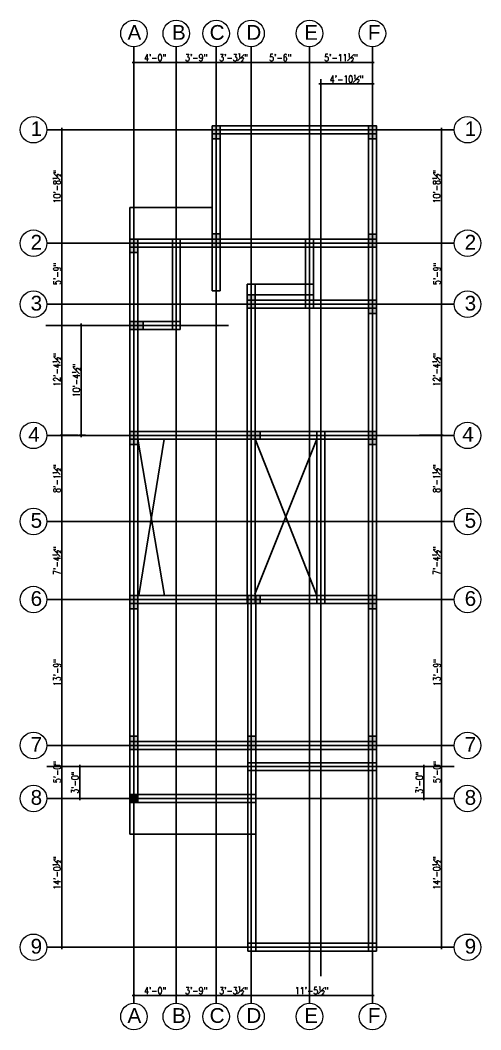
# Model space of a CAD drawing. Header units: inches. Extents: x 3365147 to 3374664, y 1380917 to 1384908.
# Drawn here: x 3368188 to 3368709, y 1382703 to 1383846 of the extents above; entities that cross this region are included whole.
import ezdxf

# ---------------------------------------------------------------- set-up
doc = ezdxf.new("R2010")
doc.units = ezdxf.units.IN
doc.header["$LTSCALE"] = 18
doc.header["$MEASUREMENT"] = 0
doc.header["$PDSIZE"] = -1
doc.layers.add('WALL-00_BC', color=7, linetype='Continuous', lineweight=30)
doc.styles.add('RS', font='romans.shx', dxfattribs={"width": 0.8})
doc.styles.get("Standard").update_dxf_attribs({"font": 'arial.ttf'})
doc.dimstyles.new('Copy of rpn3', dxfattribs={"dimtxt": 8, "dimasz": 2, "dimexe": 2, "dimexo": 1.25, "dimgap": 0.6, "dimtad": 1, "dimdec": 1, "dimzin": 3, "dimdsep": 46, "dimlunit": 4, "dimtxsty": 'RS', "dimblk": 'ARCHTICK', "dimblk1": 'ARCHTICK', "dimblk2": 'ARCHTICK', "dimcen": 7.5, "dimdle": 2, "dimclrd": 5, "dimclre": 5, "dimclrt": 7, "dimadec": 0, "dimazin": 0, "dimtfac": 0.6, "dimtdec": 1, "dimtix": 1, "dimtmove": 1, "dimatfit": 3, "dimldrblk": 'OPEN90', "dimfxl": 0, "dimfrac": 1, "dimtolj": 1, "dimtzin": 0, "dimlwd": -1, "dimlwe": -1, "dimarcsym": 0})

# ---------------------------------------------------------------- blocks, each defined once
blk = doc.blocks.new('gdfgfdfd')
at = {"layer": 'WALL-00_BC'}
h = blk.add_hatch(color=3, dxfattribs=at)
h.dxf.hatch_style = 1
h.paths.add_polyline_path([(3371811, 1383039.7), (3371820, 1383039.7), (3371820, 1383054.7), (3371811, 1383054.7)])
at = {"layer": 'WALL-00_BC', "color": 3}
blk.add_lwpolyline([(3371811, 1383054.7), (3371820, 1383054.7), (3371820, 1383039.7), (3371811, 1383039.7)], close=True, dxfattribs=at)
blk = doc.blocks.new('adsssadsad')
at = {"layer": 'WALL-00_BC'}
for p in [(-260, 671.7), (-83, 671.7), (-353, 543.2), (-260, 549.2), (-83, 549.1), (-220.4, 480.2), (-83, 474.2), (-353, 325.7), (-83, 325.7), (-353, 139.8), (-83, 139.8), (-353, -19.4), (-219.5, -19.4), (-83, -19.4)]:
    blk.add_blockref('gdfgfdfd', p, dxfattribs=at)
for p, rotation in [((1988418.3, 4755315.8), 270), ((4754645.2, -1988439.6), 90), ((4754645.2, -1988625.5), 90)]:
    blk.add_blockref('gdfgfdfd', p, dxfattribs=dict(at, rotation=rotation))
blk = doc.blocks.new('_ArchTick')
at = {"color": 0, "linetype": 'ByBlock', "const_width": 0.15}
blk.add_lwpolyline([(-0.5, -0.5), (0.5, 0.5)], dxfattribs=at)
blk = doc.blocks.new('*D383')
at = {"layer": 'Defpoints', "color": 0, "transparency": 16777216}
for p in [(3368316.7, 1383799), (3368364.7, 1383799), (3368364.7, 1383798.1)]:
    blk.add_point(p, dxfattribs=at)
at = {"layer": 'WALL-00_BC', "color": 5, "transparency": 16777216}
for p, q in [((3368314.7, 1383798.1), (3368366.7, 1383798.1)), ((3368316.7, 1383797.8), (3368316.7, 1383796.1)), ((3368364.7, 1383797.8), (3368364.7, 1383796.1))]:
    blk.add_line(p, q, dxfattribs=at)
at = {"layer": 'WALL-00_BC', "color": 5, "transparency": 16777216, "xscale": 2, "yscale": 2, "zscale": 2, "rotation": 180}
blk.add_blockref('_ArchTick', (3368316.7, 1383798.1), dxfattribs=at)
at = {"layer": 'WALL-00_BC', "color": 5, "transparency": 16777216, "xscale": 2, "yscale": 2, "zscale": 2}
blk.add_blockref('_ArchTick', (3368364.7, 1383798.1), dxfattribs=at)
at = {"layer": 'WALL-00_BC', "color": 7, "transparency": 16777216, "insert": (3368340.7, 1383803.5), "char_height": 8, "attachment_point": 5, "style": 'RS'}
blk.add_mtext('\\A1;4\'-0"', dxfattribs=at)
blk = doc.blocks.new('_Open90')
at = {"color": 0, "linetype": 'ByBlock', "lineweight": -2}
for p, q in [((0, 0), (-1, 0)), ((-0.5, 0.5), (0, 0)), ((0, 0), (-0.5, -0.5))]:
    blk.add_line(p, q, dxfattribs=at)
blk = doc.blocks.new('*D384')
at = {"layer": 'Defpoints', "color": 0, "transparency": 16777216}
for p in [(3368409.7, 1383798.1), (3368364.7, 1383787.2), (3368409.7, 1383787.2)]:
    blk.add_point(p, dxfattribs=at)
at = {"layer": 'WALL-00_BC', "color": 5, "transparency": 16777216}
for p, q in [((3368364.7, 1383788.5), (3368364.7, 1383800.1)), ((3368409.7, 1383788.5), (3368409.7, 1383800.1)), ((3368362.7, 1383798.1), (3368411.7, 1383798.1))]:
    blk.add_line(p, q, dxfattribs=at)
at = {"layer": 'WALL-00_BC', "color": 5, "transparency": 16777216, "xscale": 2, "yscale": 2, "zscale": 2, "rotation": 180}
blk.add_blockref('_ArchTick', (3368364.7, 1383798.1), dxfattribs=at)
at = {"layer": 'WALL-00_BC', "color": 5, "transparency": 16777216, "xscale": 2, "yscale": 2, "zscale": 2}
blk.add_blockref('_ArchTick', (3368409.7, 1383798.1), dxfattribs=at)
at = {"layer": 'WALL-00_BC', "color": 7, "transparency": 16777216, "insert": (3368387.2, 1383803.5), "char_height": 8, "attachment_point": 5, "style": 'RS'}
blk.add_mtext('\\A1;3\'-9"', dxfattribs=at)
blk = doc.blocks.new('*D385')
at = {"layer": 'Defpoints', "color": 0, "transparency": 16777216}
for p in [(3368449.3, 1383798.1), (3368409.7, 1383778.9), (3368449.3, 1383778.9)]:
    blk.add_point(p, dxfattribs=at)
at = {"layer": 'WALL-00_BC', "color": 5, "transparency": 16777216}
for p, q in [((3368409.7, 1383780.1), (3368409.7, 1383800.1)), ((3368449.3, 1383780.1), (3368449.3, 1383800.1)), ((3368407.7, 1383798.1), (3368451.3, 1383798.1))]:
    blk.add_line(p, q, dxfattribs=at)
at = {"layer": 'WALL-00_BC', "color": 5, "transparency": 16777216, "xscale": 2, "yscale": 2, "zscale": 2, "rotation": 180}
blk.add_blockref('_ArchTick', (3368409.7, 1383798.1), dxfattribs=at)
at = {"layer": 'WALL-00_BC', "color": 5, "transparency": 16777216, "xscale": 2, "yscale": 2, "zscale": 2}
blk.add_blockref('_ArchTick', (3368449.3, 1383798.1), dxfattribs=at)
at = {"layer": 'WALL-00_BC', "color": 7, "transparency": 16777216, "insert": (3368429.5, 1383803.5), "char_height": 8, "attachment_point": 5, "style": 'RS'}
blk.add_mtext('\\A1;3\'-3{\\H0.6x;\\S1#2;}"', dxfattribs=at)
blk = doc.blocks.new('*D386')
at = {"layer": 'Defpoints', "color": 0, "transparency": 16777216}
for p in [(3368515.5, 1383798.1), (3368449.3, 1383778.9), (3368515.5, 1383778.9)]:
    blk.add_point(p, dxfattribs=at)
at = {"layer": 'WALL-00_BC', "color": 5, "transparency": 16777216}
for p, q in [((3368449.3, 1383780.1), (3368449.3, 1383800.1)), ((3368515.5, 1383780.1), (3368515.5, 1383800.1)), ((3368447.3, 1383798.1), (3368517.5, 1383798.1))]:
    blk.add_line(p, q, dxfattribs=at)
at = {"layer": 'WALL-00_BC', "color": 5, "transparency": 16777216, "xscale": 2, "yscale": 2, "zscale": 2, "rotation": 180}
blk.add_blockref('_ArchTick', (3368449.3, 1383798.1), dxfattribs=at)
at = {"layer": 'WALL-00_BC', "color": 5, "transparency": 16777216, "xscale": 2, "yscale": 2, "zscale": 2}
blk.add_blockref('_ArchTick', (3368515.5, 1383798.1), dxfattribs=at)
at = {"layer": 'WALL-00_BC', "color": 7, "transparency": 16777216, "insert": (3368482.4, 1383803.5), "char_height": 8, "attachment_point": 5, "style": 'RS'}
blk.add_mtext('\\A1;5\'-6"', dxfattribs=at)
blk = doc.blocks.new('*D387')
at = {"layer": 'Defpoints', "color": 0, "transparency": 16777216}
for p in [(3368586.7, 1383798.1), (3368515.5, 1383778.9), (3368586.7, 1383778.9)]:
    blk.add_point(p, dxfattribs=at)
at = {"layer": 'WALL-00_BC', "color": 5, "transparency": 16777216}
for p, q in [((3368515.5, 1383780.1), (3368515.5, 1383800.1)), ((3368586.7, 1383780.1), (3368586.7, 1383800.1)), ((3368513.5, 1383798.1), (3368588.7, 1383798.1))]:
    blk.add_line(p, q, dxfattribs=at)
at = {"layer": 'WALL-00_BC', "color": 5, "transparency": 16777216, "xscale": 2, "yscale": 2, "zscale": 2, "rotation": 180}
blk.add_blockref('_ArchTick', (3368515.5, 1383798.1), dxfattribs=at)
at = {"layer": 'WALL-00_BC', "color": 5, "transparency": 16777216, "xscale": 2, "yscale": 2, "zscale": 2}
blk.add_blockref('_ArchTick', (3368586.7, 1383798.1), dxfattribs=at)
at = {"layer": 'WALL-00_BC', "color": 7, "transparency": 16777216, "insert": (3368551.1, 1383803.5), "char_height": 8, "attachment_point": 5, "style": 'RS'}
blk.add_mtext('\\A1;5\'-11{\\H0.6x;\\S1#2;}"', dxfattribs=at)
blk = doc.blocks.new('*D388')
at = {"layer": 'Defpoints', "color": 0, "transparency": 16777216}
for p in [(3368586.7, 1383773.7), (3368528.2, 1383756.1), (3368586.7, 1383756.1)]:
    blk.add_point(p, dxfattribs=at)
at = {"layer": 'WALL-00_BC', "color": 5, "transparency": 16777216}
for p, q in [((3368526.2, 1383773.7), (3368588.7, 1383773.7)), ((3368528.2, 1383757.3), (3368528.2, 1383775.7)), ((3368586.7, 1383757.3), (3368586.7, 1383775.7))]:
    blk.add_line(p, q, dxfattribs=at)
at = {"layer": 'WALL-00_BC', "color": 5, "transparency": 16777216, "xscale": 2, "yscale": 2, "zscale": 2, "rotation": 180}
blk.add_blockref('_ArchTick', (3368528.2, 1383773.7), dxfattribs=at)
at = {"layer": 'WALL-00_BC', "color": 5, "transparency": 16777216, "xscale": 2, "yscale": 2, "zscale": 2}
blk.add_blockref('_ArchTick', (3368586.7, 1383773.7), dxfattribs=at)
at = {"layer": 'WALL-00_BC', "color": 7, "transparency": 16777216, "insert": (3368557.5, 1383779.1), "char_height": 8, "attachment_point": 5, "style": 'RS'}
blk.add_mtext('\\A1;4\'-10{\\H0.6x;\\S1#2;}"', dxfattribs=at)
blk = doc.blocks.new('*D389')
at = {"layer": 'Defpoints', "color": 0, "transparency": 16777216}
for p in [(3368316.7, 1382753.2), (3368364.7, 1382753.2), (3368364.7, 1382741.9)]:
    blk.add_point(p, dxfattribs=at)
at = {"layer": 'WALL-00_BC', "color": 5, "transparency": 16777216}
for p, q in [((3368316.7, 1382751.9), (3368316.7, 1382739.9)), ((3368364.7, 1382751.9), (3368364.7, 1382739.9)), ((3368314.7, 1382741.9), (3368366.7, 1382741.9))]:
    blk.add_line(p, q, dxfattribs=at)
at = {"layer": 'WALL-00_BC', "color": 5, "transparency": 16777216, "xscale": 2, "yscale": 2, "zscale": 2, "rotation": 180}
blk.add_blockref('_ArchTick', (3368316.7, 1382741.9), dxfattribs=at)
at = {"layer": 'WALL-00_BC', "color": 5, "transparency": 16777216, "xscale": 2, "yscale": 2, "zscale": 2}
blk.add_blockref('_ArchTick', (3368364.7, 1382741.9), dxfattribs=at)
at = {"layer": 'WALL-00_BC', "color": 7, "transparency": 16777216, "insert": (3368340.7, 1382747.3), "char_height": 8, "attachment_point": 5, "style": 'RS'}
blk.add_mtext('\\A1;4\'-0"', dxfattribs=at)
blk = doc.blocks.new('*D390')
at = {"layer": 'Defpoints', "color": 0, "transparency": 16777216}
for p in [(3368364.7, 1382764.7), (3368409.7, 1382764.7), (3368409.7, 1382741.9)]:
    blk.add_point(p, dxfattribs=at)
at = {"layer": 'WALL-00_BC', "color": 5, "transparency": 16777216}
for p, q in [((3368364.7, 1382763.5), (3368364.7, 1382739.9)), ((3368409.7, 1382763.5), (3368409.7, 1382739.9)), ((3368362.7, 1382741.9), (3368411.7, 1382741.9))]:
    blk.add_line(p, q, dxfattribs=at)
at = {"layer": 'WALL-00_BC', "color": 5, "transparency": 16777216, "xscale": 2, "yscale": 2, "zscale": 2, "rotation": 180}
blk.add_blockref('_ArchTick', (3368364.7, 1382741.9), dxfattribs=at)
at = {"layer": 'WALL-00_BC', "color": 5, "transparency": 16777216, "xscale": 2, "yscale": 2, "zscale": 2}
blk.add_blockref('_ArchTick', (3368409.7, 1382741.9), dxfattribs=at)
at = {"layer": 'WALL-00_BC', "color": 7, "transparency": 16777216, "insert": (3368387.2, 1382747.3), "char_height": 8, "attachment_point": 5, "style": 'RS'}
blk.add_mtext('\\A1;3\'-9"', dxfattribs=at)
blk = doc.blocks.new('*D391')
at = {"layer": 'Defpoints', "color": 0, "transparency": 16777216}
for p in [(3368409.7, 1382770.5), (3368449.3, 1382770.5), (3368449.3, 1382741.9)]:
    blk.add_point(p, dxfattribs=at)
at = {"layer": 'WALL-00_BC', "color": 5, "transparency": 16777216}
for p, q in [((3368409.7, 1382769.2), (3368409.7, 1382739.9)), ((3368449.3, 1382769.2), (3368449.3, 1382739.9)), ((3368407.7, 1382741.9), (3368451.3, 1382741.9))]:
    blk.add_line(p, q, dxfattribs=at)
at = {"layer": 'WALL-00_BC', "color": 5, "transparency": 16777216, "xscale": 2, "yscale": 2, "zscale": 2, "rotation": 180}
blk.add_blockref('_ArchTick', (3368409.7, 1382741.9), dxfattribs=at)
at = {"layer": 'WALL-00_BC', "color": 5, "transparency": 16777216, "xscale": 2, "yscale": 2, "zscale": 2}
blk.add_blockref('_ArchTick', (3368449.3, 1382741.9), dxfattribs=at)
at = {"layer": 'WALL-00_BC', "color": 7, "transparency": 16777216, "insert": (3368429.5, 1382747.3), "char_height": 8, "attachment_point": 5, "style": 'RS'}
blk.add_mtext('\\A1;3\'-3{\\H0.6x;\\S1#2;}"', dxfattribs=at)
blk = doc.blocks.new('*D392')
at = {"layer": 'Defpoints', "color": 0, "transparency": 16777216}
for p in [(3368449.3, 1382769), (3368586.7, 1382769), (3368586.7, 1382741.9)]:
    blk.add_point(p, dxfattribs=at)
at = {"layer": 'WALL-00_BC', "color": 5, "transparency": 16777216}
for p, q in [((3368449.3, 1382767.7), (3368449.3, 1382739.9)), ((3368586.7, 1382767.7), (3368586.7, 1382739.9)), ((3368447.3, 1382741.9), (3368588.7, 1382741.9))]:
    blk.add_line(p, q, dxfattribs=at)
at = {"layer": 'WALL-00_BC', "color": 5, "transparency": 16777216, "xscale": 2, "yscale": 2, "zscale": 2, "rotation": 180}
blk.add_blockref('_ArchTick', (3368449.3, 1382741.9), dxfattribs=at)
at = {"layer": 'WALL-00_BC', "color": 5, "transparency": 16777216, "xscale": 2, "yscale": 2, "zscale": 2}
blk.add_blockref('_ArchTick', (3368586.7, 1382741.9), dxfattribs=at)
at = {"layer": 'WALL-00_BC', "color": 7, "transparency": 16777216, "insert": (3368518, 1382747.3), "char_height": 8, "attachment_point": 5, "style": 'RS'}
blk.add_mtext('\\A1;11\'-5{\\H0.6x;\\S1#2;}"', dxfattribs=at)
blk = doc.blocks.new('*D393')
at = {"layer": 'Defpoints', "color": 0, "transparency": 16777216}
for p in [(3368254.8, 1383721.9), (3368235.1, 1383593.3), (3368254.8, 1383593.3)]:
    blk.add_point(p, dxfattribs=at)
at = {"layer": 'WALL-00_BC', "color": 5, "transparency": 16777216}
for p, q in [((3368253.5, 1383721.9), (3368233.1, 1383721.9)), ((3368235.1, 1383723.9), (3368235.1, 1383591.3)), ((3368253.5, 1383593.3), (3368233.1, 1383593.3))]:
    blk.add_line(p, q, dxfattribs=at)
at = {"layer": 'WALL-00_BC', "color": 5, "transparency": 16777216, "xscale": 2, "yscale": 2, "zscale": 2}
for p, rotation in [((3368235.1, 1383721.9), 90), ((3368235.1, 1383593.3), 270)]:
    blk.add_blockref('_ArchTick', p, dxfattribs=dict(at, rotation=rotation))
at = {"layer": 'WALL-00_BC', "color": 7, "transparency": 16777216, "insert": (3368229.7, 1383657.6), "char_height": 8, "attachment_point": 5, "rotation": 90, "style": 'RS'}
blk.add_mtext('\\A1;10\'-8{\\H0.6x;\\S1#2;}"', dxfattribs=at)
blk = doc.blocks.new('*D394')
at = {"layer": 'Defpoints', "color": 0, "transparency": 16777216}
for p in [(3368254.8, 1383593.3), (3368235.1, 1383524.3), (3368254.8, 1383524.3)]:
    blk.add_point(p, dxfattribs=at)
at = {"layer": 'WALL-00_BC', "color": 5, "transparency": 16777216}
for p, q in [((3368235.1, 1383595.3), (3368235.1, 1383522.3)), ((3368253.5, 1383593.3), (3368233.1, 1383593.3)), ((3368253.5, 1383524.3), (3368233.1, 1383524.3))]:
    blk.add_line(p, q, dxfattribs=at)
at = {"layer": 'WALL-00_BC', "color": 5, "transparency": 16777216, "xscale": 2, "yscale": 2, "zscale": 2}
for p, rotation in [((3368235.1, 1383593.3), 90), ((3368235.1, 1383524.3), 270)]:
    blk.add_blockref('_ArchTick', p, dxfattribs=dict(at, rotation=rotation))
at = {"layer": 'WALL-00_BC', "color": 7, "transparency": 16777216, "insert": (3368229.8, 1383558.8), "char_height": 8, "attachment_point": 5, "rotation": 90, "style": 'RS'}
blk.add_mtext('\\A1;5\'-9"', dxfattribs=at)
blk = doc.blocks.new('*D395')
at = {"layer": 'Defpoints', "color": 0, "transparency": 16777216}
for p in [(3368254.8, 1383524.3), (3368235.1, 1383375.9), (3368254.8, 1383375.9)]:
    blk.add_point(p, dxfattribs=at)
at = {"layer": 'WALL-00_BC', "color": 5, "transparency": 16777216}
for p, q in [((3368235.1, 1383526.3), (3368235.1, 1383373.9)), ((3368253.5, 1383524.3), (3368233.1, 1383524.3)), ((3368253.5, 1383375.9), (3368233.1, 1383375.9))]:
    blk.add_line(p, q, dxfattribs=at)
at = {"layer": 'WALL-00_BC', "color": 5, "transparency": 16777216, "xscale": 2, "yscale": 2, "zscale": 2}
for p, rotation in [((3368235.1, 1383524.3), 90), ((3368235.1, 1383375.9), 270)]:
    blk.add_blockref('_ArchTick', p, dxfattribs=dict(at, rotation=rotation))
at = {"layer": 'WALL-00_BC', "color": 7, "transparency": 16777216, "insert": (3368229.7, 1383450.1), "char_height": 8, "attachment_point": 5, "rotation": 90, "style": 'RS'}
blk.add_mtext('\\A1;12\'-4{\\H0.6x;\\S1#2;}"', dxfattribs=at)
blk = doc.blocks.new('*D396')
at = {"layer": 'Defpoints', "color": 0, "transparency": 16777216}
for p in [(3368254.8, 1383375.9), (3368235.1, 1383278.4), (3368254.8, 1383278.4)]:
    blk.add_point(p, dxfattribs=at)
at = {"layer": 'WALL-00_BC', "color": 5, "transparency": 16777216}
for p, q in [((3368235.1, 1383377.9), (3368235.1, 1383276.4)), ((3368253.5, 1383375.9), (3368233.1, 1383375.9)), ((3368253.5, 1383278.4), (3368233.1, 1383278.4))]:
    blk.add_line(p, q, dxfattribs=at)
at = {"layer": 'WALL-00_BC', "color": 5, "transparency": 16777216, "xscale": 2, "yscale": 2, "zscale": 2}
for p, rotation in [((3368235.1, 1383375.9), 90), ((3368235.1, 1383278.4), 270)]:
    blk.add_blockref('_ArchTick', p, dxfattribs=dict(at, rotation=rotation))
at = {"layer": 'WALL-00_BC', "color": 7, "transparency": 16777216, "insert": (3368229.7, 1383327.1), "char_height": 8, "attachment_point": 5, "rotation": 90, "style": 'RS'}
blk.add_mtext('\\A1;8\'-1{\\H0.6x;\\S1#2;}"', dxfattribs=at)
blk = doc.blocks.new('*D397')
at = {"layer": 'Defpoints', "color": 0, "transparency": 16777216}
for p in [(3368263.1, 1383500.4), (3368256.8, 1383375.9), (3368263.1, 1383375.9)]:
    blk.add_point(p, dxfattribs=at)
at = {"layer": 'WALL-00_BC', "color": 5, "transparency": 16777216}
for p, q in [((3368261.8, 1383500.4), (3368254.8, 1383500.4)), ((3368256.8, 1383502.4), (3368256.8, 1383373.9)), ((3368261.8, 1383375.9), (3368254.8, 1383375.9))]:
    blk.add_line(p, q, dxfattribs=at)
at = {"layer": 'WALL-00_BC', "color": 5, "transparency": 16777216, "xscale": 2, "yscale": 2, "zscale": 2}
for p, rotation in [((3368256.8, 1383500.4), 90), ((3368256.8, 1383375.9), 270)]:
    blk.add_blockref('_ArchTick', p, dxfattribs=dict(at, rotation=rotation))
at = {"layer": 'WALL-00_BC', "color": 7, "transparency": 16777216, "insert": (3368251.4, 1383438.1), "char_height": 8, "attachment_point": 5, "rotation": 90, "style": 'RS'}
blk.add_mtext('\\A1;10\'-4{\\H0.6x;\\S1#2;}"', dxfattribs=at)
blk = doc.blocks.new('*D398')
at = {"layer": 'Defpoints', "color": 0, "transparency": 16777216}
for p in [(3368265.3, 1383278.4), (3368235.1, 1383190), (3368265.3, 1383190)]:
    blk.add_point(p, dxfattribs=at)
at = {"layer": 'WALL-00_BC', "color": 5, "transparency": 16777216}
for p, q in [((3368264.1, 1383278.4), (3368233.1, 1383278.4)), ((3368235.1, 1383280.4), (3368235.1, 1383188)), ((3368264.1, 1383190), (3368233.1, 1383190))]:
    blk.add_line(p, q, dxfattribs=at)
at = {"layer": 'WALL-00_BC', "color": 5, "transparency": 16777216, "xscale": 2, "yscale": 2, "zscale": 2}
for p, rotation in [((3368235.1, 1383278.4), 90), ((3368235.1, 1383190), 270)]:
    blk.add_blockref('_ArchTick', p, dxfattribs=dict(at, rotation=rotation))
at = {"layer": 'WALL-00_BC', "color": 7, "transparency": 16777216, "insert": (3368229.7, 1383234.2), "char_height": 8, "attachment_point": 5, "rotation": 90, "style": 'RS'}
blk.add_mtext('\\A1;7\'-4{\\H0.6x;\\S1#2;}"', dxfattribs=at)
blk = doc.blocks.new('*D399')
at = {"layer": 'Defpoints', "color": 0, "transparency": 16777216}
for p in [(3368265.3, 1383190), (3368235.1, 1383024.8), (3368265.3, 1383024.8)]:
    blk.add_point(p, dxfattribs=at)
at = {"layer": 'WALL-00_BC', "color": 5, "transparency": 16777216}
for p, q in [((3368264.1, 1383190), (3368233.1, 1383190)), ((3368235.1, 1383192), (3368235.1, 1383022.8)), ((3368264.1, 1383024.8), (3368233.1, 1383024.8))]:
    blk.add_line(p, q, dxfattribs=at)
at = {"layer": 'WALL-00_BC', "color": 5, "transparency": 16777216, "xscale": 2, "yscale": 2, "zscale": 2}
for p, rotation in [((3368235.1, 1383190), 90), ((3368235.1, 1383024.8), 270)]:
    blk.add_blockref('_ArchTick', p, dxfattribs=dict(at, rotation=rotation))
at = {"layer": 'WALL-00_BC', "color": 7, "transparency": 16777216, "insert": (3368229.8, 1383107.4), "char_height": 8, "attachment_point": 5, "rotation": 90, "style": 'RS'}
blk.add_mtext('\\A1;13\'-9"', dxfattribs=at)
blk = doc.blocks.new('*D400')
at = {"layer": 'Defpoints', "color": 0, "transparency": 16777216}
for p in [(3368265.3, 1383024.8), (3368235.1, 1382964.8), (3368265.3, 1382964.8)]:
    blk.add_point(p, dxfattribs=at)
at = {"layer": 'WALL-00_BC', "color": 5, "transparency": 16777216}
for p, q in [((3368264.1, 1383024.8), (3368233.1, 1383024.8)), ((3368235.1, 1383026.8), (3368235.1, 1382962.8)), ((3368264.1, 1382964.8), (3368233.1, 1382964.8))]:
    blk.add_line(p, q, dxfattribs=at)
at = {"layer": 'WALL-00_BC', "color": 5, "transparency": 16777216, "xscale": 2, "yscale": 2, "zscale": 2}
for p, rotation in [((3368235.1, 1383024.8), 90), ((3368235.1, 1382964.8), 270)]:
    blk.add_blockref('_ArchTick', p, dxfattribs=dict(at, rotation=rotation))
at = {"layer": 'WALL-00_BC', "color": 7, "transparency": 16777216, "insert": (3368229.8, 1382994.8), "char_height": 8, "attachment_point": 5, "rotation": 90, "style": 'RS'}
blk.add_mtext('\\A1;5\'-0"', dxfattribs=at)
blk = doc.blocks.new('*D401')
at = {"layer": 'Defpoints', "color": 0, "transparency": 16777216}
for p in [(3368268.1, 1383000.8), (3368255.3, 1382964.8), (3368268.1, 1382964.8)]:
    blk.add_point(p, dxfattribs=at)
at = {"layer": 'WALL-00_BC', "color": 5, "transparency": 16777216}
for p, q in [((3368266.9, 1383000.8), (3368253.3, 1383000.8)), ((3368255.3, 1383002.8), (3368255.3, 1382962.8)), ((3368266.9, 1382964.8), (3368253.3, 1382964.8))]:
    blk.add_line(p, q, dxfattribs=at)
at = {"layer": 'WALL-00_BC', "color": 5, "transparency": 16777216, "xscale": 2, "yscale": 2, "zscale": 2}
for p, rotation in [((3368255.3, 1383000.8), 90), ((3368255.3, 1382964.8), 270)]:
    blk.add_blockref('_ArchTick', p, dxfattribs=dict(at, rotation=rotation))
at = {"layer": 'WALL-00_BC', "color": 7, "transparency": 16777216, "insert": (3368249.9, 1382982.8), "char_height": 8, "attachment_point": 5, "rotation": 90, "style": 'RS'}
blk.add_mtext('\\A1;3\'-0"', dxfattribs=at)
blk = doc.blocks.new('*D402')
at = {"layer": 'Defpoints', "color": 0, "transparency": 16777216}
for p in [(3368268.1, 1382964.8), (3368235.1, 1382796.3), (3368268.1, 1382796.3)]:
    blk.add_point(p, dxfattribs=at)
at = {"layer": 'WALL-00_BC', "color": 5, "transparency": 16777216}
for p, q in [((3368235.1, 1382966.8), (3368235.1, 1382794.3)), ((3368266.9, 1382964.8), (3368233.1, 1382964.8)), ((3368266.9, 1382796.3), (3368233.1, 1382796.3))]:
    blk.add_line(p, q, dxfattribs=at)
at = {"layer": 'WALL-00_BC', "color": 5, "transparency": 16777216, "xscale": 2, "yscale": 2, "zscale": 2}
for p, rotation in [((3368235.1, 1382964.8), 90), ((3368235.1, 1382796.3), 270)]:
    blk.add_blockref('_ArchTick', p, dxfattribs=dict(at, rotation=rotation))
at = {"layer": 'WALL-00_BC', "color": 7, "transparency": 16777216, "insert": (3368229.7, 1382880.6), "char_height": 8, "attachment_point": 5, "rotation": 90, "style": 'RS'}
blk.add_mtext('\\A1;14\'-0{\\H0.6x;\\S1#2;}"', dxfattribs=at)
blk = doc.blocks.new('*D403')
at = {"layer": 'Defpoints', "color": 0, "transparency": 16777216}
for p in [(3368645.8, 1383721.9), (3368645.8, 1383593.3), (3368665, 1383593.3)]:
    blk.add_point(p, dxfattribs=at)
at = {"layer": 'WALL-00_BC', "color": 5, "transparency": 16777216}
for p, q in [((3368647.1, 1383721.9), (3368667, 1383721.9)), ((3368665, 1383723.9), (3368665, 1383591.3)), ((3368647.1, 1383593.3), (3368667, 1383593.3))]:
    blk.add_line(p, q, dxfattribs=at)
at = {"layer": 'WALL-00_BC', "color": 5, "transparency": 16777216, "xscale": 2, "yscale": 2, "zscale": 2}
for p, rotation in [((3368665, 1383721.9), 90), ((3368665, 1383593.3), 270)]:
    blk.add_blockref('_ArchTick', p, dxfattribs=dict(at, rotation=rotation))
at = {"layer": 'WALL-00_BC', "color": 7, "transparency": 16777216, "insert": (3368659.6, 1383657.6), "char_height": 8, "attachment_point": 5, "rotation": 90, "style": 'RS'}
blk.add_mtext('\\A1;10\'-8{\\H0.6x;\\S1#2;}"', dxfattribs=at)
blk = doc.blocks.new('*D404')
at = {"layer": 'Defpoints', "color": 0, "transparency": 16777216}
for p in [(3368645.8, 1383593.3), (3368645.8, 1383524.3), (3368665, 1383524.3)]:
    blk.add_point(p, dxfattribs=at)
at = {"layer": 'WALL-00_BC', "color": 5, "transparency": 16777216}
for p, q in [((3368665, 1383595.3), (3368665, 1383522.3)), ((3368647.1, 1383593.3), (3368667, 1383593.3)), ((3368647.1, 1383524.3), (3368667, 1383524.3))]:
    blk.add_line(p, q, dxfattribs=at)
at = {"layer": 'WALL-00_BC', "color": 5, "transparency": 16777216, "xscale": 2, "yscale": 2, "zscale": 2}
for p, rotation in [((3368665, 1383593.3), 90), ((3368665, 1383524.3), 270)]:
    blk.add_blockref('_ArchTick', p, dxfattribs=dict(at, rotation=rotation))
at = {"layer": 'WALL-00_BC', "color": 7, "transparency": 16777216, "insert": (3368659.7, 1383558.8), "char_height": 8, "attachment_point": 5, "rotation": 90, "style": 'RS'}
blk.add_mtext('\\A1;5\'-9"', dxfattribs=at)
blk = doc.blocks.new('*D405')
at = {"layer": 'Defpoints', "color": 0, "transparency": 16777216}
for p in [(3368645.8, 1383524.3), (3368645.8, 1383375.9), (3368665, 1383375.9)]:
    blk.add_point(p, dxfattribs=at)
at = {"layer": 'WALL-00_BC', "color": 5, "transparency": 16777216}
for p, q in [((3368665, 1383526.3), (3368665, 1383373.9)), ((3368647.1, 1383524.3), (3368667, 1383524.3)), ((3368647.1, 1383375.9), (3368667, 1383375.9))]:
    blk.add_line(p, q, dxfattribs=at)
at = {"layer": 'WALL-00_BC', "color": 5, "transparency": 16777216, "xscale": 2, "yscale": 2, "zscale": 2}
for p, rotation in [((3368665, 1383524.3), 90), ((3368665, 1383375.9), 270)]:
    blk.add_blockref('_ArchTick', p, dxfattribs=dict(at, rotation=rotation))
at = {"layer": 'WALL-00_BC', "color": 7, "transparency": 16777216, "insert": (3368659.6, 1383450.1), "char_height": 8, "attachment_point": 5, "rotation": 90, "style": 'RS'}
blk.add_mtext('\\A1;12\'-4{\\H0.6x;\\S1#2;}"', dxfattribs=at)
blk = doc.blocks.new('*D406')
at = {"layer": 'Defpoints', "color": 0, "transparency": 16777216}
for p in [(3368638.9, 1383375.9), (3368638.9, 1383278.4), (3368665, 1383278.4)]:
    blk.add_point(p, dxfattribs=at)
at = {"layer": 'WALL-00_BC', "color": 5, "transparency": 16777216}
for p, q in [((3368665, 1383377.9), (3368665, 1383276.4)), ((3368640.2, 1383375.9), (3368667, 1383375.9)), ((3368640.2, 1383278.4), (3368667, 1383278.4))]:
    blk.add_line(p, q, dxfattribs=at)
at = {"layer": 'WALL-00_BC', "color": 5, "transparency": 16777216, "xscale": 2, "yscale": 2, "zscale": 2}
for p, rotation in [((3368665, 1383375.9), 90), ((3368665, 1383278.4), 270)]:
    blk.add_blockref('_ArchTick', p, dxfattribs=dict(at, rotation=rotation))
at = {"layer": 'WALL-00_BC', "color": 7, "transparency": 16777216, "insert": (3368659.6, 1383327.1), "char_height": 8, "attachment_point": 5, "rotation": 90, "style": 'RS'}
blk.add_mtext('\\A1;8\'-1{\\H0.6x;\\S1#2;}"', dxfattribs=at)
blk = doc.blocks.new('*D407')
at = {"layer": 'Defpoints', "color": 0, "transparency": 16777216}
for p in [(3368638.9, 1383278.4), (3368638.9, 1383190), (3368665, 1383190)]:
    blk.add_point(p, dxfattribs=at)
at = {"layer": 'WALL-00_BC', "color": 5, "transparency": 16777216}
for p, q in [((3368640.2, 1383278.4), (3368667, 1383278.4)), ((3368665, 1383280.4), (3368665, 1383188)), ((3368640.2, 1383190), (3368667, 1383190))]:
    blk.add_line(p, q, dxfattribs=at)
at = {"layer": 'WALL-00_BC', "color": 5, "transparency": 16777216, "xscale": 2, "yscale": 2, "zscale": 2}
for p, rotation in [((3368665, 1383278.4), 90), ((3368665, 1383190), 270)]:
    blk.add_blockref('_ArchTick', p, dxfattribs=dict(at, rotation=rotation))
at = {"layer": 'WALL-00_BC', "color": 7, "transparency": 16777216, "insert": (3368659.6, 1383234.2), "char_height": 8, "attachment_point": 5, "rotation": 90, "style": 'RS'}
blk.add_mtext('\\A1;7\'-4{\\H0.6x;\\S1#2;}"', dxfattribs=at)
blk = doc.blocks.new('*D408')
at = {"layer": 'Defpoints', "color": 0, "transparency": 16777216}
for p in [(3368638.9, 1383190), (3368638.9, 1383024.8), (3368665, 1383024.8)]:
    blk.add_point(p, dxfattribs=at)
at = {"layer": 'WALL-00_BC', "color": 5, "transparency": 16777216}
for p, q in [((3368640.2, 1383190), (3368667, 1383190)), ((3368665, 1383192), (3368665, 1383022.8)), ((3368640.2, 1383024.8), (3368667, 1383024.8))]:
    blk.add_line(p, q, dxfattribs=at)
at = {"layer": 'WALL-00_BC', "color": 5, "transparency": 16777216, "xscale": 2, "yscale": 2, "zscale": 2}
for p, rotation in [((3368665, 1383190), 90), ((3368665, 1383024.8), 270)]:
    blk.add_blockref('_ArchTick', p, dxfattribs=dict(at, rotation=rotation))
at = {"layer": 'WALL-00_BC', "color": 7, "transparency": 16777216, "insert": (3368659.7, 1383107.4), "char_height": 8, "attachment_point": 5, "rotation": 90, "style": 'RS'}
blk.add_mtext('\\A1;13\'-9"', dxfattribs=at)
blk = doc.blocks.new('*D409')
at = {"layer": 'Defpoints', "color": 0, "transparency": 16777216}
for p in [(3368638.9, 1383024.8), (3368638.9, 1382964.8), (3368665, 1382964.8)]:
    blk.add_point(p, dxfattribs=at)
at = {"layer": 'WALL-00_BC', "color": 5, "transparency": 16777216}
for p, q in [((3368640.2, 1383024.8), (3368667, 1383024.8)), ((3368665, 1383026.8), (3368665, 1382962.8)), ((3368640.2, 1382964.8), (3368667, 1382964.8))]:
    blk.add_line(p, q, dxfattribs=at)
at = {"layer": 'WALL-00_BC', "color": 5, "transparency": 16777216, "xscale": 2, "yscale": 2, "zscale": 2}
for p, rotation in [((3368665, 1383024.8), 90), ((3368665, 1382964.8), 270)]:
    blk.add_blockref('_ArchTick', p, dxfattribs=dict(at, rotation=rotation))
at = {"layer": 'WALL-00_BC', "color": 7, "transparency": 16777216, "insert": (3368659.7, 1382994.8), "char_height": 8, "attachment_point": 5, "rotation": 90, "style": 'RS'}
blk.add_mtext('\\A1;5\'-0"', dxfattribs=at)
blk = doc.blocks.new('*D410')
at = {"layer": 'Defpoints', "color": 0, "transparency": 16777216}
for p in [(3368628.6, 1383000.8), (3368628.6, 1382964.8), (3368645.1, 1382964.8)]:
    blk.add_point(p, dxfattribs=at)
at = {"layer": 'WALL-00_BC', "color": 5, "transparency": 16777216}
for p, q in [((3368629.8, 1383000.8), (3368647.1, 1383000.8)), ((3368645.1, 1383002.8), (3368645.1, 1382962.8)), ((3368629.8, 1382964.8), (3368647.1, 1382964.8))]:
    blk.add_line(p, q, dxfattribs=at)
at = {"layer": 'WALL-00_BC', "color": 5, "transparency": 16777216, "xscale": 2, "yscale": 2, "zscale": 2}
for p, rotation in [((3368645.1, 1383000.8), 90), ((3368645.1, 1382964.8), 270)]:
    blk.add_blockref('_ArchTick', p, dxfattribs=dict(at, rotation=rotation))
at = {"layer": 'WALL-00_BC', "color": 7, "transparency": 16777216, "insert": (3368639.7, 1382982.8), "char_height": 8, "attachment_point": 5, "rotation": 90, "style": 'RS'}
blk.add_mtext('\\A1;3\'-0"', dxfattribs=at)
blk = doc.blocks.new('*D411')
at = {"layer": 'Defpoints', "color": 0, "transparency": 16777216}
for p in [(3368628.6, 1382964.8), (3368628.6, 1382796.3), (3368665, 1382796.3)]:
    blk.add_point(p, dxfattribs=at)
at = {"layer": 'WALL-00_BC', "color": 5, "transparency": 16777216}
for p, q in [((3368665, 1382966.8), (3368665, 1382794.3)), ((3368629.8, 1382964.8), (3368667, 1382964.8)), ((3368629.8, 1382796.3), (3368667, 1382796.3))]:
    blk.add_line(p, q, dxfattribs=at)
at = {"layer": 'WALL-00_BC', "color": 5, "transparency": 16777216, "xscale": 2, "yscale": 2, "zscale": 2}
for p, rotation in [((3368665, 1382964.8), 90), ((3368665, 1382796.3), 270)]:
    blk.add_blockref('_ArchTick', p, dxfattribs=dict(at, rotation=rotation))
at = {"layer": 'WALL-00_BC', "color": 7, "transparency": 16777216, "insert": (3368659.6, 1382880.6), "char_height": 8, "attachment_point": 5, "rotation": 90, "style": 'RS'}
blk.add_mtext('\\A1;14\'-0{\\H0.6x;\\S1#2;}"', dxfattribs=at)

msp = doc.modelspace()

# ---------------------------------------------------------------- hatches: boundary and pattern name
at = {"layer": 'WALL-00_BC'}
h = msp.add_hatch(color=1, dxfattribs=at)
h.dxf.hatch_style = 1
h.paths.add_polyline_path([(3368312.21566, 1382969.28604), (3368312.21566, 1382960.28604), (3368321.21566, 1382960.28604), (3368321.21566, 1382969.28604)])

# ---------------------------------------------------------------- linework, layer by layer
at = {"color": 3, "lineweight": 25}
for centre in [(3368316.71566, 1383830.85649), (3368364.69726, 1383830.85649), (3368409.71565, 1383830.85649), (3368449.2801, 1383830.85649), (3368515.46565, 1383830.85649), (3368586.71565, 1383830.85649), (3368202.97725, 1383721.87027), (3368694.41141, 1383721.87027), (3368202.97725, 1383593.34447), (3368694.41141, 1383593.34447), (3368202.97725, 1383524.34285), (3368694.41141, 1383524.34285), (3368202.97725, 1383375.86806), (3368694.41141, 1383375.86806), (3368202.94756, 1383278.38829), (3368694.38172, 1383278.38829), (3368202.97725, 1383189.96785), (3368694.41141, 1383189.96785), (3368202.97725, 1383024.80427), (3368694.41141, 1383024.80427), (3368202.97725, 1382964.78441), (3368694.41141, 1382964.78441), (3368202.97725, 1382796.31568), (3368694.41141, 1382796.31568), (3368316.71566, 1382717.90783), (3368364.69726, 1382717.90783), (3368409.71565, 1382717.90783), (3368449.2801, 1382717.90783), (3368515.46565, 1382717.90783), (3368586.71565, 1382717.90783)]:
    msp.add_circle(centre, 15.02259, dxfattribs=at)
at = {"layer": 'WALL-00_BC', "color": 8}
for p, q in [((3368316.71566, 1383815.8339), (3368316.71566, 1382732.93042)), ((3368364.69726, 1383815.8339), (3368364.69726, 1382732.93042)), ((3368409.71565, 1383815.8339), (3368409.71565, 1382732.93042)), ((3368449.2801, 1383815.8339), (3368449.2801, 1382732.93042)), ((3368515.46565, 1383815.8339), (3368515.46565, 1382732.93042)), ((3368586.71565, 1383815.8339), (3368586.71565, 1382732.93042)), ((3368528.21565, 1383779.30105), (3368528.21565, 1382763.70834)), ((3368217.99984, 1383721.87027), (3368679.38882, 1383721.87027)), ((3368217.99984, 1383593.34447), (3368679.38882, 1383593.34447)), ((3368217.99984, 1383524.34285), (3368679.38882, 1383524.34285)), ((3368423.79625, 1383500.35443), (3368217.07578, 1383500.35443)), ((3368217.99984, 1383375.86806), (3368679.38882, 1383375.86806)), ((3368217.97015, 1383278.38829), (3368679.35913, 1383278.38829)), ((3368217.99984, 1383189.96785), (3368679.38882, 1383189.96785)), ((3368217.99984, 1383024.80427), (3368679.38882, 1383024.80427)), ((3368217.99984, 1383000.80427), (3368679.38882, 1383000.80427)), ((3368217.99984, 1382964.78441), (3368679.38882, 1382964.78441)), ((3368217.99984, 1382796.31568), (3368679.38882, 1382796.31568))]:
    msp.add_line(p, q, dxfattribs=at)
at = {"layer": 'WALL-00_BC'}
for p, q in [((3368591.21566, 1383726.34447), (3368405.21566, 1383726.34447)), ((3368405.21566, 1383726.34447), (3368405.21566, 1383539.34447)), ((3368414.21566, 1383726.34447), (3368414.21566, 1383539.34447)), ((3368582.21566, 1382791.8173), (3368582.21566, 1383726.34447)), ((3368591.21566, 1382791.8173), (3368591.21566, 1383726.34447)), ((3368591.21566, 1383717.34447), (3368405.21566, 1383717.34447)), ((3368312.21566, 1383597.8461), (3368312.21566, 1383633.84447)), ((3368312.21566, 1383633.84447), (3368405.21566, 1383633.84447)), ((3368312.21566, 1383597.84447), (3368591.21566, 1383597.84447)), ((3368312.21566, 1383597.84447), (3368312.21566, 1382924.28604)), ((3368321.21566, 1383597.84447), (3368321.21566, 1382960.28604)), ((3368360.21566, 1383495.86806), (3368360.19727, 1383597.85313)), ((3368369.21566, 1383495.86968), (3368369.19727, 1383597.85475)), ((3368510.96566, 1383519.84447), (3368510.96566, 1383597.84447)), ((3368519.96566, 1383519.84447), (3368519.96566, 1383597.84447)), ((3368312.21566, 1383588.84447), (3368591.21566, 1383588.84447)), ((3368405.21566, 1383539.34447), (3368414.21566, 1383539.34447)), ((3368444.7801, 1383546.85708), (3368444.7801, 1383185.46947)), ((3368444.7801, 1383546.85708), (3368519.96566, 1383546.85708)), ((3368453.7801, 1383546.85708), (3368453.7801, 1383185.46947)), ((3368444.7801, 1383534.85708), (3368519.96566, 1383534.85708)), ((3368444.7801, 1383528.84447), (3368591.21566, 1383528.84447)), ((3368444.7801, 1383519.84447), (3368591.21566, 1383519.84447)), ((3368312.21566, 1383504.86968), (3368369.21566, 1383504.86968)), ((3368312.21566, 1383495.86968), (3368369.21566, 1383495.85443)), ((3368312.21566, 1383380.36968), (3368591.21566, 1383380.36968)), ((3368523.71566, 1383185.46947), (3368523.71566, 1383380.36968)), ((3368532.71566, 1383185.46947), (3368532.71566, 1383380.36968)), ((3368312.21566, 1383371.36968), (3368591.21566, 1383371.36968)), ((3368312.21566, 1383194.46947), (3368591.21566, 1383194.46947)), ((3368445.71566, 1382791.8173), (3368445.71566, 1383194.46947)), ((3368454.71566, 1382791.8173), (3368454.71566, 1383194.46947)), ((3368312.21566, 1383185.46947), (3368591.21566, 1383185.46947)), ((3368312.21566, 1383029.30589), (3368591.21566, 1383029.30589)), ((3368312.21566, 1383020.30589), (3368591.21566, 1383020.30589)), ((3368591.21566, 1383005.30589), (3368445.71566, 1383005.30589)), ((3368591.21566, 1382996.30589), (3368445.71566, 1382996.30589)), ((3368312.21566, 1382969.28604), (3368454.71566, 1382969.28604)), ((3368312.21566, 1382960.28604), (3368454.71566, 1382960.28604)), ((3368312.21566, 1382924.28604), (3368454.71566, 1382924.28604)), ((3368445.71566, 1382800.8173), (3368591.21566, 1382800.8173)), ((3368445.71566, 1382791.8173), (3368591.21566, 1382791.8173))]:
    msp.add_line(p, q, dxfattribs=at)
at = {"layer": 'WALL-00_BC', "color": 1}
for p, q in [((3368321.21566, 1383371.36967), (3368351.21566, 1383194.46947)), ((3368322.1918, 1383194.46947), (3368350.97162, 1383371.36968)), ((3368453.54453, 1383195.96861), (3368523.71566, 1383371.36968)), ((3368453.7801, 1383371.36968), (3368523.71566, 1383194.46947))]:
    msp.add_line(p, q, dxfattribs=at)
msp.add_lwpolyline([(3368312.21566, 1382969.28604), (3368321.21566, 1382969.28604), (3368321.21566, 1382960.28604), (3368312.21566, 1382960.28604)], close=True, dxfattribs=at)

# ---------------------------------------------------------------- block references
at = {"layer": 'WALL-00_BC'}
msp.add_blockref('adsssadsad', (-3145.76635, 0), dxfattribs=at)

# ---------------------------------------------------------------- texts
at = {"color": 8, "lineweight": 25, "char_height": 16.73314, "attachment_point": 1}
for s, insert in [('A', (3368309.41812, 1383840.40592)), ('B', (3368359.77855, 1383840.40592)), ('C', (3368402.41811, 1383840.40592)), ('D', (3368443.97206, 1383840.40592)), ('E', (3368509.56449, 1383840.40592)), ('F', (3368581.54303, 1383840.40592)), ('1', (3368199.73549, 1383731.41971)), ('1', (3368691.16965, 1383731.41971)), ('2', (3368199.73549, 1383602.89391)), ('2', (3368691.16965, 1383602.89391)), ('3', (3368199.73549, 1383533.89228)), ('3', (3368691.16965, 1383533.89228)), ('4', (3368197.06525, 1383385.41749)), ('4', (3368688.49941, 1383385.41749)), ('5', (3368199.70581, 1383287.93772)), ('5', (3368691.13997, 1383287.93772)), ('6', (3368199.73549, 1383199.51728)), ('6', (3368691.16965, 1383199.51728)), ('7', (3368199.73549, 1383034.3537)), ('7', (3368691.16965, 1383034.3537)), ('8', (3368199.73549, 1382974.33385)), ('8', (3368691.16965, 1382974.33385)), ('9', (3368199.73549, 1382805.86511)), ('9', (3368691.16965, 1382805.86511)), ('A', (3368309.41812, 1382727.45726)), ('B', (3368359.77855, 1382727.45726)), ('C', (3368402.41811, 1382727.45726)), ('D', (3368443.97206, 1382727.45726)), ('E', (3368509.56449, 1382727.45726)), ('F', (3368581.54303, 1382727.45726))]:
    msp.add_mtext_dynamic_manual_height_columns(s, width=98.0297008, gutter_width=1, heights=[0], dxfattribs=dict(at, insert=insert))

# ---------------------------------------------------------------- dimensions: what is measured, and where the dimension line sits
at = {"layer": 'WALL-00_BC'}
for base, p1, p2, picture, middle in [((3368364.69726, 1383798.14177), (3368316.71566, 1383799.04292), (3368364.69726, 1383799.04292), '*D383', (3368340.70646, 1383803.50368)), ((3368409.71565, 1383798.14177), (3368364.69726, 1383787.23235), (3368409.71565, 1383787.23235), '*D384', (3368387.20646, 1383803.50368)), ((3368449.2801, 1383798.14177), (3368409.71565, 1383778.88404), (3368449.2801, 1383778.88404), '*D385', (3368429.49788, 1383803.54177)), ((3368515.46565, 1383798.14177), (3368449.2801, 1383778.88404), (3368515.46565, 1383778.88404), '*D386', (3368482.37288, 1383803.50368)), ((3368586.715654768, 1383798.141770514), (3368515.4656547662, 1383778.8840416409), (3368586.715654768, 1383778.8840416409), '*D387', (3368551.0906547671, 1383803.5417705141)), ((3368586.71565, 1383773.65886), (3368528.21565, 1383756.09976), (3368586.71565, 1383756.09976), '*D388', (3368557.46565, 1383779.05886)), ((3368409.71565, 1382741.94453), (3368364.69726, 1382764.71443), (3368409.71565, 1382764.71443), '*D390', (3368387.20646, 1382747.30644)), ((3368449.2801, 1382741.94453), (3368409.71565, 1382770.45518), (3368449.2801, 1382770.45518), '*D391', (3368429.49788, 1382747.34453)), ((3368586.71565, 1382741.94453), (3368449.2801, 1382768.98845), (3368586.71565, 1382768.98845), '*D392', (3368517.99788, 1382747.34453)), ((3368364.69726, 1382741.94453), (3368316.71566, 1382753.15433), (3368364.69726, 1382753.15433), '*D389', (3368340.70646, 1382747.30644))]:
    dim = msp.add_linear_dim(base=base, p1=p1, p2=p2, dimstyle='Copy of rpn3', dxfattribs=at)
    dim.commit()
    dim.dimension.update_dxf_attribs({"geometry": picture, "text_midpoint": middle})
for base, p1, p2, picture, middle in [((3368235.11193, 1383593.34447), (3368254.75179, 1383721.87027), (3368254.75179, 1383593.34447), '*D393', (3368229.71193, 1383657.60737)), ((3368665.01658, 1383593.34447), (3368645.82293, 1383721.87027), (3368645.82293, 1383593.34447), '*D403', (3368659.61658, 1383657.60737)), ((3368235.11193, 1383524.34285), (3368254.75179, 1383593.34447), (3368254.75179, 1383524.34285), '*D394', (3368229.75002, 1383558.84366)), ((3368665.01658, 1383524.34285), (3368645.82293, 1383593.34447), (3368645.82293, 1383524.34285), '*D404', (3368659.65468, 1383558.84366)), ((3368235.11193, 1383375.86806), (3368254.75179, 1383524.34285), (3368254.75179, 1383375.86806), '*D395', (3368229.71193, 1383450.10545)), ((3368665.01658, 1383375.86806), (3368645.82293, 1383524.34285), (3368645.82293, 1383375.86806), '*D405', (3368659.61658, 1383450.10545)), ((3368256.82983, 1383375.86806), (3368263.06814, 1383500.35443), (3368263.06814, 1383375.86806), '*D397', (3368251.42983, 1383438.11124)), ((3368235.11193, 1383278.38829), (3368254.75179, 1383375.86806), (3368254.75179, 1383278.38829), '*D396', (3368229.71193, 1383327.12817)), ((3368665.01658, 1383278.38829), (3368638.92763, 1383375.86806), (3368638.92763, 1383278.38829), '*D406', (3368659.61658, 1383327.12817)), ((3368235.11193, 1383189.96785), (3368265.34531, 1383278.38829), (3368265.34531, 1383189.96785), '*D398', (3368229.71193, 1383234.17807)), ((3368665.01658, 1383189.96785), (3368638.92763, 1383278.38829), (3368638.92763, 1383189.96785), '*D407', (3368659.61658, 1383234.17807)), ((3368235.11193, 1383024.80427), (3368265.34531, 1383189.96785), (3368265.34531, 1383024.80427), '*D399', (3368229.75002, 1383107.38606)), ((3368665.01658, 1383024.80427), (3368638.92763, 1383189.96785), (3368638.92763, 1383024.80427), '*D408', (3368659.65468, 1383107.38606)), ((3368235.11193, 1382964.78441), (3368265.34531, 1383024.80427), (3368265.34531, 1382964.78441), '*D400', (3368229.75002, 1382994.79434)), ((3368665.01658, 1382964.78441), (3368638.92763, 1383024.80427), (3368638.92763, 1382964.78441), '*D409', (3368659.65468, 1382994.79434)), ((3368255.26939, 1382964.78441), (3368268.1479, 1383000.80427), (3368268.1479, 1382964.78441), '*D401', (3368249.90748, 1382982.79434)), ((3368645.11053, 1382964.78441), (3368628.55141, 1383000.80427), (3368628.55141, 1382964.78441), '*D410', (3368639.74862, 1382982.79434)), ((3368235.11193, 1382796.31568), (3368268.1479, 1382964.78441), (3368268.1479, 1382796.31568), '*D402', (3368229.71193, 1382880.55004)), ((3368665.01658, 1382796.31568), (3368628.55141, 1382964.78441), (3368628.55141, 1382796.31568), '*D411', (3368659.61658, 1382880.55004))]:
    dim = msp.add_linear_dim(base=base, p1=p1, p2=p2, angle=90, dimstyle='Copy of rpn3', dxfattribs=at)
    dim.commit()
    dim.dimension.update_dxf_attribs({"geometry": picture, "text_midpoint": middle})

doc.saveas('drawing.dxf')
